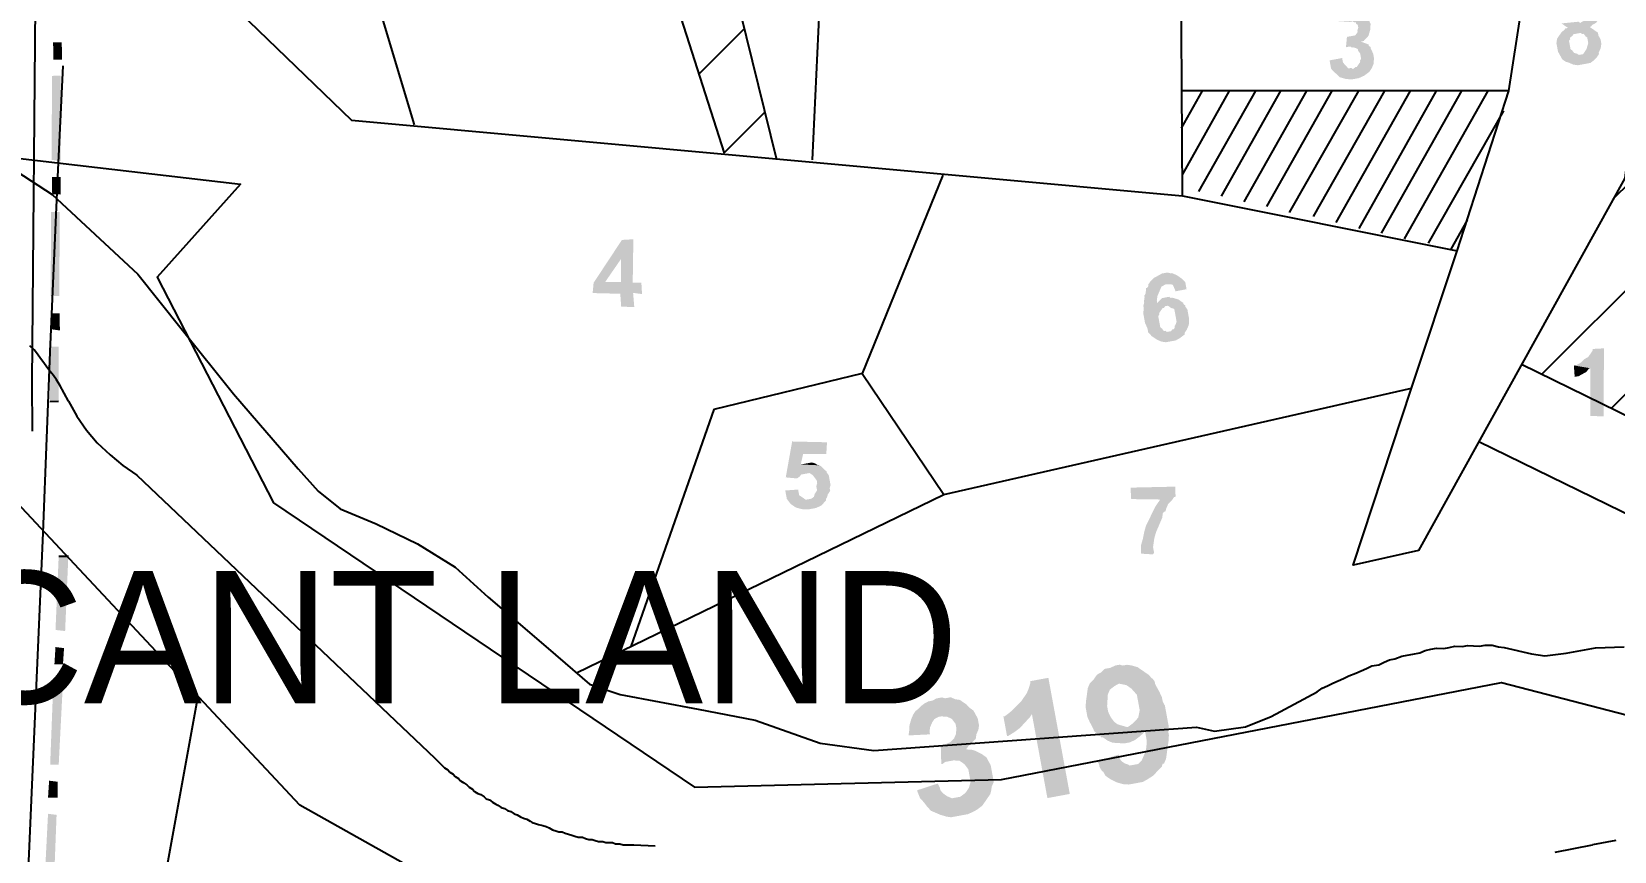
# Model space of a CAD drawing. Header units: metres. Extents: x 297 to 3998, y 336 to 1712.
# Drawn here: x 2856.9 to 2964.6, y 1105.3 to 1161.1 of the extents above; entities that cross this region are included whole.
import ezdxf

# ---------------------------------------------------------------- set-up
doc = ezdxf.new("R2010")
doc.units = ezdxf.units.M
doc.header["$MEASUREMENT"] = 0
doc.styles.get("Standard").update_dxf_attribs({"font": 'CENSCBK.TTF'})
pattern_1 = [(45, (-2513.5867, 677.9554), (-3.535534, 3.535534), [])]

msp = doc.modelspace()

# ---------------------------------------------------------------- hatches: boundary and pattern name
h = msp.add_hatch()
h.set_pattern_fill('ANSI31', color=2, scale=40, style=0)
h.set_pattern_definition(pattern_1)
h.paths.add_polyline_path([(2899.866, 1207.61), (2899.302, 1207.998), (2890.135, 1206.998), (2890.23, 1203.275), (2890.06, 1202.062), (2885.75, 1200.874), (2887.219, 1191.301), (2891.739, 1191.346), (2904.073, 1152.783), (2907.564, 1152.464), (2900.526, 1181.054), (2897.326, 1194.148)], flags=17)
at = {"linetype": 'Continuous'}
for points in [[(2962.124, 1163.562), (2962.029, 1163.544), (2961.648, 1163.474), (2961.38, 1163.326), (2961.112, 1163.178), (2960.957, 1162.953), (2960.879, 1162.84), (2962.152, 1162.878), (2962.265, 1162.8), (2962.36, 1162.818), (2962.472, 1162.74), (2962.568, 1162.758), (2962.585, 1162.662), (2962.603, 1162.567), (2962.655, 1162.282), (2962.673, 1162.186), (2962.535, 1161.866), (2962.267, 1161.718), (2962.154, 1161.795), (2960.994, 1161.68), (2961.107, 1161.602), (2961.333, 1161.447), (2961.445, 1161.369), (2961.255, 1161.334), (2961.177, 1161.222), (2961.004, 1161.091), (2960.849, 1160.866), (2960.694, 1160.64), (2960.651, 1160.337), (2960.704, 1160.052), (2960.756, 1159.766), (2960.904, 1159.498), (2961.052, 1159.23), (2961.165, 1159.152), (2961.278, 1159.074), (2961.486, 1159.014), (2961.806, 1158.877), (2962.109, 1158.834), (2962.395, 1158.887), (2962.681, 1158.939), (2962.966, 1158.992), (2963.139, 1159.122), (2963.39, 1159.365), (2963.545, 1159.591), (2962.177, 1159.535), (2962.064, 1159.613), (2961.856, 1159.673), (2961.726, 1159.846), (2961.613, 1159.924), (2961.561, 1160.209), (2961.508, 1160.495), (2961.586, 1160.608), (2961.568, 1160.703), (2961.741, 1160.833), (2961.819, 1160.946), (2961.914, 1160.964), (2962.199, 1161.016), (2963.472, 1161.054), (2963.359, 1161.132), (2963.247, 1161.209), (2963.134, 1161.287), (2963.021, 1161.365), (2962.908, 1161.442), (2963.004, 1161.46), (2963.081, 1161.572), (2963.349, 1161.72), (2963.505, 1161.946), (2963.547, 1162.249), (2963.495, 1162.535), (2963.46, 1162.725), (2963.442, 1162.82), (2963.294, 1163.088), (2963.069, 1163.244), (2962.843, 1163.399), (2962.54, 1163.442), (2962.427, 1163.519), (2962.315, 1163.597)], [(2946.653, 1162.581), (2946.558, 1162.564), (2946.272, 1162.511), (2945.986, 1162.459), (2945.641, 1162.198), (2945.485, 1161.972), (2945.408, 1161.86), (2946.603, 1161.785), (2946.698, 1161.802), (2946.793, 1161.82), (2946.906, 1161.742), (2947.001, 1161.76), (2947.019, 1161.664), (2947.132, 1161.587), (2947.167, 1161.396), (2947.106, 1161.188), (2947.124, 1161.093), (2946.969, 1160.868), (2946.873, 1160.85), (2946.778, 1160.833), (2946.397, 1160.762), (2946.33, 1160.061), (2946.615, 1160.113), (2946.728, 1160.036), (2947.888, 1160.151), (2947.871, 1160.246), (2947.342, 1160.444), (2947.532, 1160.479), (2947.861, 1160.835), (2947.981, 1161.251), (2948.006, 1161.649), (2947.841, 1162.013), (2947.71, 1162.186), (2947.615, 1162.168), (2947.598, 1162.263), (2947.259, 1162.496), (2946.956, 1162.539), (2946.748, 1162.599)], [(2963.472, 1161.054), (2962.199, 1161.016), (2962.295, 1161.034), (2962.407, 1160.956), (2962.503, 1160.974), (2962.633, 1160.801), (2962.746, 1160.723), (2962.816, 1160.342), (2962.696, 1159.926), (2962.463, 1159.588), (2962.177, 1159.535), (2963.545, 1159.591), (2963.527, 1159.686), (2963.665, 1160.007), (2963.708, 1160.31), (2963.655, 1160.595), (2963.507, 1160.863), (2963.49, 1160.959)], [(2858.951, 1160.4), (2858.363, 1160.39), (2858.972, 1159.222)], [(2858.363, 1160.39), (2858.972, 1159.222), (2858.383, 1159.212)], [(2947.888, 1160.151), (2946.728, 1160.036), (2946.823, 1160.053), (2947.031, 1159.993), (2947.144, 1159.916), (2947.162, 1159.82), (2947.292, 1159.647), (2947.345, 1159.362), (2947.362, 1159.267), (2947.284, 1159.154), (2947.302, 1159.059), (2947.224, 1158.946), (2947.147, 1158.833), (2947.069, 1158.72), (2946.974, 1158.703), (2946.801, 1158.573), (2946.688, 1158.65), (2947.996, 1158.497), (2948.074, 1158.61), (2948.212, 1158.931), (2948.237, 1159.329), (2948.184, 1159.615), (2948.019, 1159.978), (2948.001, 1160.073)], [(2946.072, 1159.324), (2945.215, 1159.166), (2945.233, 1159.071), (2945.32, 1158.595), (2945.563, 1158.345), (2945.919, 1158.016), (2946.335, 1157.896), (2946.733, 1157.871), (2947.209, 1157.959), (2947.573, 1158.124), (2947.918, 1158.385), (2947.996, 1158.497), (2946.688, 1158.65), (2946.593, 1158.633), (2946.498, 1158.615), (2946.255, 1158.866), (2946.124, 1159.039), (2946.107, 1159.134)], [(2858.29, 1158.112), (2858.867, 1152.312), (2858.26, 1152.397)], [(2858.879, 1158.122), (2858.29, 1158.112), (2858.867, 1152.312)], [(2858.869, 1151.23), (2858.28, 1151.22), (2858.889, 1150.052)], [(2858.28, 1151.22), (2858.889, 1150.052), (2858.301, 1150.042)], [(2858.225, 1148.847), (2858.784, 1143.142), (2858.196, 1143.132)], [(2858.814, 1148.857), (2858.225, 1148.847), (2858.784, 1143.142)], [(2897.845, 1146.992), (2897.065, 1146.947), (2895.141, 1144.033), (2895.074, 1143.332), (2896.953, 1143.284), (2897.016, 1142.41), (2897.907, 1142.377), (2897.827, 1143.347), (2898.434, 1143.262), (2898.388, 1144.041), (2897.8, 1144.031), (2895.921, 1144.078), (2897.008, 1145.657)], [(2897.845, 1146.992), (2897.008, 1145.657), (2897.003, 1144.081), (2895.921, 1144.078), (2897.8, 1144.031)], [(2934.192, 1144.732), (2933.811, 1144.662), (2933.543, 1144.514), (2933.275, 1144.366), (2933.024, 1144.123), (2932.946, 1144.01), (2934.142, 1143.935), (2934.54, 1143.91), (2934.705, 1143.547), (2934.723, 1143.451), (2935.484, 1143.592), (2935.467, 1143.687), (2935.397, 1144.068), (2935.154, 1144.318), (2934.815, 1144.551), (2934.495, 1144.689), (2934.4, 1144.672)], [(2932.946, 1144.01), (2932.869, 1143.897), (2932.886, 1143.802), (2932.809, 1143.689), (2932.713, 1143.672), (2932.731, 1143.577), (2932.688, 1143.273), (2932.611, 1143.161), (2932.628, 1143.066), (2932.586, 1142.762), (2932.603, 1142.667), (2932.543, 1142.459), (2932.578, 1142.269), (2932.536, 1141.966), (2932.606, 1141.585), (2932.658, 1141.299), (2932.824, 1140.936), (2932.841, 1140.841), (2932.876, 1140.65), (2933.119, 1140.4), (2933.458, 1140.167), (2933.778, 1140.029), (2934.082, 1139.986), (2934.367, 1140.039), (2934.748, 1140.109), (2935.016, 1140.257), (2935.362, 1140.518), (2935.344, 1140.613), (2935.422, 1140.726), (2934.244, 1140.705), (2934.149, 1140.688), (2934.036, 1140.766), (2933.941, 1140.748), (2933.811, 1140.921), (2933.698, 1140.999), (2933.681, 1141.094), (2933.663, 1141.189), (2933.575, 1141.665), (2933.558, 1141.76), (2933.636, 1141.873), (2933.618, 1141.968), (2933.696, 1142.081), (2933.773, 1142.194), (2933.851, 1142.306), (2933.946, 1142.324), (2934.024, 1142.437), (2934.119, 1142.454), (2935.392, 1142.492), (2935.279, 1142.57), (2935.262, 1142.665), (2933.495, 1142.635), (2933.46, 1142.825), (2933.503, 1143.128), (2933.64, 1143.449), (2933.778, 1143.77), (2934.046, 1143.917), (2934.142, 1143.935)], [(2934.299, 1143.078), (2934.204, 1143.061), (2933.823, 1142.99), (2933.573, 1142.747), (2933.495, 1142.635), (2935.262, 1142.665), (2935.149, 1142.742), (2934.923, 1142.898), (2934.507, 1143.018), (2934.412, 1143)], [(2858.805, 1141.964), (2858.216, 1141.954), (2858.825, 1140.787)], [(2858.216, 1141.954), (2858.825, 1140.787), (2858.218, 1140.872)], [(2935.392, 1142.492), (2934.119, 1142.454), (2934.214, 1142.472), (2934.327, 1142.394), (2934.44, 1142.316), (2934.648, 1142.256), (2934.665, 1142.161), (2934.7, 1141.971), (2934.753, 1141.685), (2934.788, 1141.495), (2934.806, 1141.399), (2934.745, 1141.192), (2934.668, 1141.079), (2934.685, 1140.984), (2934.608, 1140.871), (2934.513, 1140.853), (2934.435, 1140.741), (2934.244, 1140.705), (2935.422, 1140.726), (2935.5, 1140.838), (2935.637, 1141.159), (2935.662, 1141.557), (2935.592, 1141.938), (2935.54, 1142.224), (2935.409, 1142.397)], [(2858.732, 1139.687), (2858.143, 1139.677), (2858.732, 1135.946)], [(2858.143, 1139.677), (2858.732, 1135.946), (2858.143, 1135.936)], [(2963.887, 1139.572), (2963.108, 1139.527), (2963.125, 1139.432), (2963.047, 1139.319), (2962.97, 1139.206), (2962.892, 1139.093), (2962.814, 1138.981), (2962.546, 1138.833), (2962.296, 1138.59), (2962.028, 1138.442), (2961.933, 1138.424), (2961.837, 1138.407), (2962.955, 1138.219), (2962.962, 1134.972), (2963.854, 1134.939)], [(2961.837, 1138.407), (2961.9, 1137.532), (2961.882, 1137.628), (2962.168, 1137.68), (2962.436, 1137.828), (2962.704, 1137.976), (2962.86, 1138.201), (2962.955, 1138.219)], [(2911.022, 1133.178), (2908.649, 1133.233), (2908.213, 1130.79), (2908.915, 1130.722), (2909.01, 1130.74), (2909.183, 1130.87), (2909.26, 1130.983), (2909.356, 1131), (2909.641, 1131.053), (2910.992, 1131.203), (2910.879, 1131.281), (2910.636, 1131.532), (2910.523, 1131.609), (2909.233, 1131.667), (2909.396, 1132.386), (2910.972, 1132.381)], [(2909.804, 1131.772), (2909.709, 1131.755), (2909.614, 1131.737), (2909.518, 1131.72), (2909.328, 1131.684), (2909.233, 1131.667), (2910.523, 1131.609), (2910.428, 1131.592), (2910.202, 1131.747), (2909.994, 1131.807)], [(2910.992, 1131.203), (2909.641, 1131.053), (2909.736, 1131.071), (2909.832, 1131.088), (2910.057, 1130.933), (2910.187, 1130.76), (2910.318, 1130.587), (2910.353, 1130.397), (2910.293, 1130.189), (2910.31, 1130.094), (2910.345, 1129.903), (2910.19, 1129.678), (2910.13, 1129.47), (2909.957, 1129.339), (2909.767, 1129.304), (2909.671, 1129.287), (2910.944, 1129.324), (2911.022, 1129.437), (2911.082, 1129.645), (2911.16, 1129.758), (2911.237, 1129.871), (2911.22, 1129.966), (2911.202, 1130.061), (2911.262, 1130.269), (2911.21, 1130.555), (2911.157, 1130.84), (2911.139, 1130.935), (2911.009, 1131.108)], [(2909.055, 1129.961), (2908.181, 1129.898), (2908.198, 1129.803), (2908.286, 1129.327), (2908.546, 1128.981), (2908.885, 1128.748), (2909.301, 1128.628), (2909.794, 1128.62), (2910.27, 1128.708), (2910.633, 1128.873), (2910.962, 1129.229), (2910.944, 1129.324), (2909.671, 1129.287), (2909.576, 1129.269), (2909.463, 1129.347), (2909.238, 1129.502), (2909.125, 1129.58), (2909.108, 1129.675), (2909.072, 1129.865)], [(2934.711, 1130.16), (2931.672, 1130.092), (2931.717, 1129.313), (2933.691, 1129.283), (2933.614, 1129.17), (2933.381, 1128.832), (2933.165, 1128.398), (2932.95, 1127.965), (2932.734, 1127.532), (2932.614, 1127.116), (2932.511, 1126.605), (2932.391, 1126.189), (2932.384, 1125.695), (2932.401, 1125.6), (2933.198, 1125.55), (2933.276, 1125.663), (2933.205, 1126.043), (2933.248, 1126.347), (2933.291, 1126.65), (2933.411, 1127.066), (2933.549, 1127.386), (2933.686, 1127.707), (2933.824, 1128.028), (2933.867, 1128.331), (2933.944, 1128.444), (2934.04, 1128.461), (2934.1, 1128.669), (2934.238, 1128.99), (2934.488, 1129.233), (2934.643, 1129.458), (2934.739, 1129.476)], [(2858.526, 1120.407), (2859.181, 1120.334), (2858.744, 1125.425)], [(2859.181, 1120.334), (2858.744, 1125.425), (2859.399, 1125.425)], [(2858.453, 1118.08), (2859.035, 1118.08), (2858.526, 1119.244)], [(2859.035, 1118.08), (2858.526, 1119.244), (2859.108, 1119.171)], [(2930.653, 1117.993), (2930.289, 1117.828), (2929.909, 1117.758), (2929.658, 1117.515), (2929.39, 1117.367), (2929.157, 1117.028), (2928.906, 1116.785), (2928.769, 1116.465), (2928.726, 1116.162), (2928.684, 1115.858), (2928.641, 1115.555), (2928.616, 1115.157), (2928.669, 1114.871), (2928.739, 1114.49), (2928.904, 1114.127), (2929.052, 1113.859), (2929.217, 1113.496), (2929.33, 1113.418), (2931.52, 1113.822), (2931.425, 1113.804), (2931.217, 1113.864), (2930.801, 1113.984), (2930.575, 1114.14), (2930.315, 1114.485), (2930.149, 1114.849), (2930.079, 1115.23), (2930.104, 1115.628), (2930.129, 1116.026), (2930.267, 1116.347), (2930.613, 1116.608), (2930.881, 1116.755), (2933.071, 1117.159), (2932.94, 1117.332), (2932.715, 1117.487), (2932.489, 1117.642), (2932.151, 1117.875), (2931.735, 1117.996), (2931.432, 1118.038), (2931.146, 1117.986), (2930.938, 1118.046)], [(2858.163, 1111.244), (2858.744, 1111.244), (2858.381, 1116.916)], [(2858.744, 1111.244), (2858.381, 1116.916), (2859.035, 1116.916)], [(2926.083, 1117.151), (2924.845, 1116.923), (2924.863, 1116.828), (2924.742, 1116.412), (2924.605, 1116.091), (2924.449, 1115.866), (2924.216, 1115.527), (2923.966, 1115.284), (2923.715, 1115.041), (2923.465, 1114.798), (2923.119, 1114.538), (2923.024, 1114.52), (2924.963, 1114.681), (2926.016, 1108.968), (2927.539, 1109.249)], [(2933.071, 1117.159), (2930.881, 1116.755), (2931.392, 1116.653), (2931.73, 1116.42), (2932.104, 1115.996), (2932.209, 1115.425), (2932.296, 1114.949), (2932.194, 1114.438), (2931.866, 1114.082), (2931.693, 1113.952), (2931.52, 1113.822), (2929.33, 1113.418), (2929.556, 1113.263), (2929.686, 1113.09), (2932.637, 1113.634), (2932.672, 1113.443), (2932.725, 1113.158), (2932.778, 1112.872), (2932.753, 1112.474), (2932.71, 1112.171), (2932.572, 1111.85), (2932.434, 1111.529), (2932.184, 1111.286), (2931.898, 1111.233), (2929.821, 1110.752), (2929.969, 1110.484), (2930.082, 1110.407), (2930.307, 1110.251), (2930.741, 1110.036), (2931.157, 1109.916), (2931.555, 1109.89), (2932.031, 1109.978), (2932.222, 1110.013), (2932.507, 1110.066), (2932.775, 1110.214), (2933.216, 1110.492), (2933.544, 1110.848), (2933.795, 1111.091), (2933.855, 1111.299), (2933.95, 1111.316), (2934.088, 1111.637), (2934.131, 1111.94), (2934.173, 1112.243), (2934.216, 1112.546), (2934.258, 1112.85), (2934.283, 1113.248), (2934.231, 1113.534), (2934.273, 1113.837), (2934.203, 1114.218), (2934.133, 1114.598), (2934.08, 1114.884), (2934.01, 1115.265), (2933.862, 1115.533), (2933.81, 1115.819), (2933.644, 1116.182), (2933.497, 1116.45), (2933.349, 1116.718), (2933.314, 1116.908), (2933.183, 1117.081)], [(2918.657, 1115.783), (2918.466, 1115.748), (2918.198, 1115.6), (2917.913, 1115.547), (2917.644, 1115.399), (2917.472, 1115.269), (2917.221, 1115.026), (2917.048, 1114.896), (2916.893, 1114.67), (2916.755, 1114.349), (2916.695, 1114.142), (2918.789, 1114.527), (2919.188, 1114.502), (2919.509, 1114.365), (2919.769, 1114.019), (2919.822, 1113.733), (2919.797, 1113.335), (2919.659, 1113.014), (2919.408, 1112.771), (2918.95, 1112.588), (2918.76, 1112.553), (2918.797, 1111.28), (2918.892, 1111.298), (2919.065, 1111.428), (2919.256, 1111.463), (2919.446, 1111.498), (2921.523, 1111.98), (2921.09, 1112.195), (2920.882, 1112.255), (2920.483, 1112.28), (2920.639, 1112.506), (2920.889, 1112.749), (2921.14, 1112.992), (2921.182, 1113.295), (2921.32, 1113.616), (2921.363, 1113.919), (2921.328, 1114.109), (2921.275, 1114.395), (2921.127, 1114.663), (2920.979, 1114.931), (2920.754, 1115.086), (2920.511, 1115.337), (2920.285, 1115.492), (2920.06, 1115.647), (2919.757, 1115.69), (2919.436, 1115.828), (2919.055, 1115.758), (2918.847, 1115.818)], [(2923.024, 1114.52), (2923.269, 1113.187), (2923.365, 1113.205), (2923.806, 1113.483), (2924.151, 1113.744), (2924.479, 1114.099), (2924.808, 1114.455), (2924.963, 1114.681)], [(2916.695, 1114.142), (2916.635, 1113.934), (2916.61, 1113.535), (2916.567, 1113.232), (2918.03, 1113.305), (2917.995, 1113.495), (2918.038, 1113.798), (2918.176, 1114.119), (2918.331, 1114.345), (2918.599, 1114.492), (2918.789, 1114.527)], [(2929.686, 1113.09), (2929.781, 1113.107), (2930.119, 1112.874), (2930.44, 1112.737), (2930.838, 1112.712), (2931.237, 1112.687), (2931.618, 1112.757), (2931.981, 1112.922), (2932.327, 1113.183), (2932.577, 1113.426), (2932.637, 1113.634)], [(2921.523, 1111.98), (2919.446, 1111.498), (2919.636, 1111.533), (2920.035, 1111.508), (2920.373, 1111.275), (2920.634, 1110.93), (2920.721, 1110.454), (2920.792, 1110.073), (2920.671, 1109.657), (2920.438, 1109.319), (2920.093, 1109.058), (2919.902, 1109.023), (2922.127, 1109.236), (2922.187, 1109.444), (2922.23, 1109.747), (2922.368, 1110.068), (2922.315, 1110.354), (2922.262, 1110.639), (2922.21, 1110.925), (2922.157, 1111.21), (2922.009, 1111.478), (2921.861, 1111.747), (2921.636, 1111.902)], [(2930.884, 1111.932), (2929.395, 1111.461), (2929.526, 1111.288), (2929.561, 1111.098), (2929.709, 1110.83), (2929.821, 1110.752), (2931.898, 1111.233), (2931.613, 1111.181), (2931.5, 1111.258), (2931.292, 1111.319), (2931.179, 1111.396), (2931.066, 1111.474), (2930.936, 1111.647)], [(2858.017, 1108.99), (2858.672, 1108.99), (2858.09, 1110.153)], [(2858.672, 1108.99), (2858.09, 1110.153), (2858.672, 1110.081)], [(2918.549, 1109.955), (2917.156, 1109.501), (2917.174, 1109.406), (2917.357, 1108.948), (2917.6, 1108.697), (2917.86, 1108.351), (2918.103, 1108.101), (2918.424, 1107.963), (2918.745, 1107.825), (2919.161, 1107.705), (2919.464, 1107.662), (2919.845, 1107.733), (2920.225, 1107.803), (2920.606, 1107.873), (2920.97, 1108.038), (2921.238, 1108.186), (2921.583, 1108.447), (2921.816, 1108.785), (2921.972, 1109.011), (2922.127, 1109.236), (2919.902, 1109.023), (2919.521, 1108.953), (2919.201, 1109.091), (2918.975, 1109.246), (2918.732, 1109.496), (2918.697, 1109.687)], [(2857.726, 1102.154), (2858.381, 1102.154), (2858.017, 1107.899)], [(2858.381, 1102.154), (2858.017, 1107.899), (2858.599, 1107.826)]]:
    msp.add_hatch(color=0, dxfattribs=at).paths.add_polyline_path(points)
h = msp.add_hatch()
h.set_pattern_fill('ANSI31', color=2, scale=40, style=0)
h.set_pattern_definition(pattern_1)
h.paths.add_polyline_path([(2970.977, 1147.572), (2965.297, 1151.152), (2958.278, 1138.489), (2975.597, 1130.015), (2975.853, 1143.549)])

# ---------------------------------------------------------------- linework, layer by layer
at = {"color": 2}
for p, q in [((2957.412, 1157.082), (2935.164, 1157.082)), ((2958.278, 1138.489), (2975.597, 1130.015)), ((2955.366, 1133.235), (2975.472, 1123.396))]:
    msp.add_line(p, q, dxfattribs=at)
at = {"color": 0, "linetype": 'Continuous'}
for points in [[(2890.135, 1206.998), (2899.302, 1207.998), (2899.866, 1207.61), (2897.326, 1194.148), (2900.526, 1181.054), (2907.573, 1152.427)], [(2904.048, 1152.86), (2891.739, 1191.346), (2887.219, 1191.301)], [(2873.219, 1187.146), (2882.924, 1154.776)], [(2969.442, 1185.287), (2966.774, 1163.434), (2965.297, 1151.152), (2951.26, 1125.826), (2946.82, 1124.811), (2950.801, 1136.865), (2953.905, 1146.198), (2957.412, 1157.082), (2959.433, 1170.154), (2961.87, 1186.845)], [(2859.617, 1173.496), (2878.657, 1155.105), (2935.201, 1149.938), (2935.105, 1168.624), (2929.005, 1173.505), (2929.369, 1184.794)], [(2910.041, 1152.39), (2911.533, 1184.362)], [(2857.166, 1165.483), (2856.911, 1137.284)], [(2837.504, 1161.727), (2838.818, 1161.568), (2847.545, 1153.496), (2871.107, 1150.732), (2865.435, 1144.405), (2873.361, 1129.061), (2902.014, 1109.717), (2922.885, 1110.226), (2956.919, 1116.844), (2984.627, 1109.644), (3005.861, 1098.809), (3020.188, 1088.191), (3077.856, 1085.137), (3108.4, 1091.536), (3139.452, 1082.373), (3149.997, 1088.773), (3214.647, 1069.938), (3229.991, 1061.066), (3251.008, 1065.138), (3262.28, 1059.829), (3295.151, 1068.338), (3305.404, 1065.938), (3322.93, 1053.648), (3378.054, 1056.557)], [(2859.035, 1158.804), (2858.672, 1151.241)], [(2935.138, 1154.553), (2936.578, 1157.082)], [(2935.224, 1151.419), (2938.415, 1157.082)], [(2936.326, 1150.244), (2940.204, 1157.082)], [(2937.859, 1149.936), (2941.901, 1157.082)], [(2939.41, 1149.532), (2943.674, 1157.082)], [(2940.944, 1149.224), (2945.403, 1157.082)], [(2942.495, 1148.821), (2947.204, 1157.082)], [(2944.123, 1148.531), (2948.986, 1157.082)], [(2945.674, 1148.127), (2950.724, 1157.082)], [(2947.225, 1147.724), (2952.497, 1157.082)], [(2948.758, 1147.416), (2954.213, 1157.082)], [(2950.309, 1147.013), (2956.007, 1157.082)], [(2951.938, 1146.722), (2957.069, 1155.739)], [(2852.039, 1154.106), (2858.301, 1150.042), (2864.124, 1144.618), (2867.068, 1140.928), (2870.646, 1136.468), (2875.031, 1131.37), (2876.394, 1129.849), (2877.894, 1128.649), (2880.347, 1127.624), (2883.156, 1126.271), (2885.714, 1124.675), (2887.962, 1122.629), (2892.048, 1119.149), (2894.86, 1116.714), (2896.957, 1116.017), (2902.258, 1115.025), (2906.139, 1114.264), (2910.559, 1112.716), (2914.197, 1112.205), (2936.152, 1113.789), (2937.383, 1113.524), (2939.495, 1113.814), (2941.234, 1114.529), (2944.373, 1116.19), (2944.719, 1116.45), (2945.082, 1116.616), (2945.445, 1116.781), (2945.808, 1116.947), (2946.172, 1117.112), (2946.535, 1117.277), (2946.993, 1117.46), (2947.357, 1117.626), (2947.72, 1117.791), (2948.083, 1117.956), (2948.559, 1118.044), (2948.923, 1118.21), (2949.286, 1118.375), (2949.667, 1118.445), (2950.125, 1118.628), (2950.506, 1118.698), (2950.887, 1118.768), (2951.363, 1118.856), (2951.726, 1119.021), (2952.107, 1119.092), (2952.488, 1119.162), (2952.981, 1119.154), (2953.362, 1119.224), (2953.743, 1119.295), (2954.237, 1119.287), (2954.618, 1119.357), (2955.016, 1119.332), (2955.414, 1119.307), (2955.795, 1119.377), (2956.289, 1119.37), (2956.705, 1119.25), (2957.103, 1119.225), (2958.957, 1118.779), (2959.867, 1118.651), (2961.312, 1118.819), (2963.312, 1119.187), (2965.268, 1119.253)], [(2858.672, 1151.241), (2858.163, 1139.824)], [(2918.893, 1151.363), (2913.409, 1137.851)], [(2935.201, 1149.938), (2953.905, 1146.198)], [(2953.489, 1146.319), (2954.601, 1148.296)], [(2859.399, 1135.97), (2858.817, 1137.061), (2858.599, 1137.424), (2858.381, 1137.715), (2858.163, 1138.006), (2857.944, 1138.297), (2857.726, 1138.588), (2857.508, 1138.879), (2857.29, 1139.169), (2857.072, 1139.46), (2856.781, 1139.751)], [(2858.166, 1139.891), (2857.653, 1127.025)], [(2856.911, 1137.284), (2856.936, 1133.942)], [(2913.409, 1137.851), (2903.327, 1135.402), (2897.682, 1119.287)], [(2913.409, 1137.851), (2918.962, 1129.62)], [(2893.97, 1117.484), (2918.962, 1129.62), (2950.801, 1136.865)], [(2858.732, 1135.946), (2858.143, 1135.936)], [(2859.399, 1135.97), (2859.981, 1134.952), (2860.635, 1134.006), (2861.362, 1133.133), (2862.235, 1132.334), (2863.108, 1131.606), (2864.053, 1130.952), (2884.343, 1111.68), (2884.488, 1111.535), (2884.706, 1111.317), (2884.852, 1111.171), (2884.997, 1111.026), (2885.215, 1110.88), (2885.361, 1110.735), (2885.579, 1110.59), (2885.724, 1110.444), (2885.942, 1110.299), (2886.088, 1110.153), (2886.306, 1110.008), (2886.524, 1109.862), (2886.67, 1109.717), (2886.888, 1109.571), (2887.033, 1109.426), (2887.251, 1109.281), (2887.47, 1109.208), (2887.688, 1109.062), (2887.833, 1108.917), (2888.051, 1108.844), (2888.27, 1108.699), (2888.488, 1108.553), (2888.633, 1108.481), (2888.851, 1108.335), (2889.07, 1108.262), (2889.288, 1108.117), (2889.506, 1108.044), (2889.724, 1107.899), (2889.942, 1107.826), (2890.16, 1107.681), (2890.379, 1107.608), (2890.597, 1107.535), (2890.815, 1107.39), (2890.96, 1107.317), (2891.178, 1107.244), (2891.397, 1107.172), (2891.688, 1107.099), (2891.906, 1107.026), (2892.124, 1106.953), (2892.342, 1106.808), (2892.56, 1106.735), (2892.778, 1106.663), (2892.997, 1106.663), (2893.215, 1106.59), (2893.433, 1106.517), (2893.651, 1106.444), (2893.869, 1106.372), (2894.087, 1106.299), (2894.378, 1106.299), (2894.596, 1106.226), (2894.815, 1106.154), (2895.033, 1106.154), (2895.251, 1106.081), (2895.469, 1106.008), (2895.76, 1106.008), (2895.978, 1105.935), (2896.196, 1105.935), (2896.414, 1105.935), (2896.633, 1105.863), (2896.924, 1105.863), (2897.142, 1105.79), (2897.36, 1105.79), (2897.578, 1105.79), (2897.869, 1105.79), (2899.323, 1105.717)], [(2857.653, 1127.025), (2849.509, 940.42), (2843.767, 836.081)], [(2858.744, 1125.425), (2859.399, 1125.425)], [(2865.362, 1066.302), (2863.471, 1089.718), (2868.198, 1115.68)], [(2964.701, 1106.081), (2963.101, 1105.79)], [(2960.555, 1105.281), (2963.101, 1105.79)]]:
    msp.add_lwpolyline(points, dxfattribs=at)
at = {"color": 2}
msp.add_lwpolyline([(3226.817, 1054.379), (3202.755, 1066.587), (3163.596, 1076.192), (3154.173, 1080.976), (3135.979, 1074.974), (3105.296, 1085.003), (3085.96, 1078.945), (3061.295, 1078.749), (3044.524, 1075.16), (3030.3, 1081.447), (3014.188, 1079.712), (2970.373, 1104.158), (2945.321, 1096.267), (2906.99, 1090.614), (2875.143, 1108.482), (2850.02, 1135.347), (2830.535, 1141.41)], dxfattribs=at)
at = {"color": 1, "linetype": 'ByBlock'}
msp.add_circle((3312.782, 1009.358), 500, dxfattribs=at)

# ---------------------------------------------------------------- texts
at = {"color": 2, "linetype": 'Continuous'}
msp.add_text('VACANT LAND ', height=9, dxfattribs=at).set_placement((2835.711, 1115.412))

doc.saveas('drawing.dxf')
